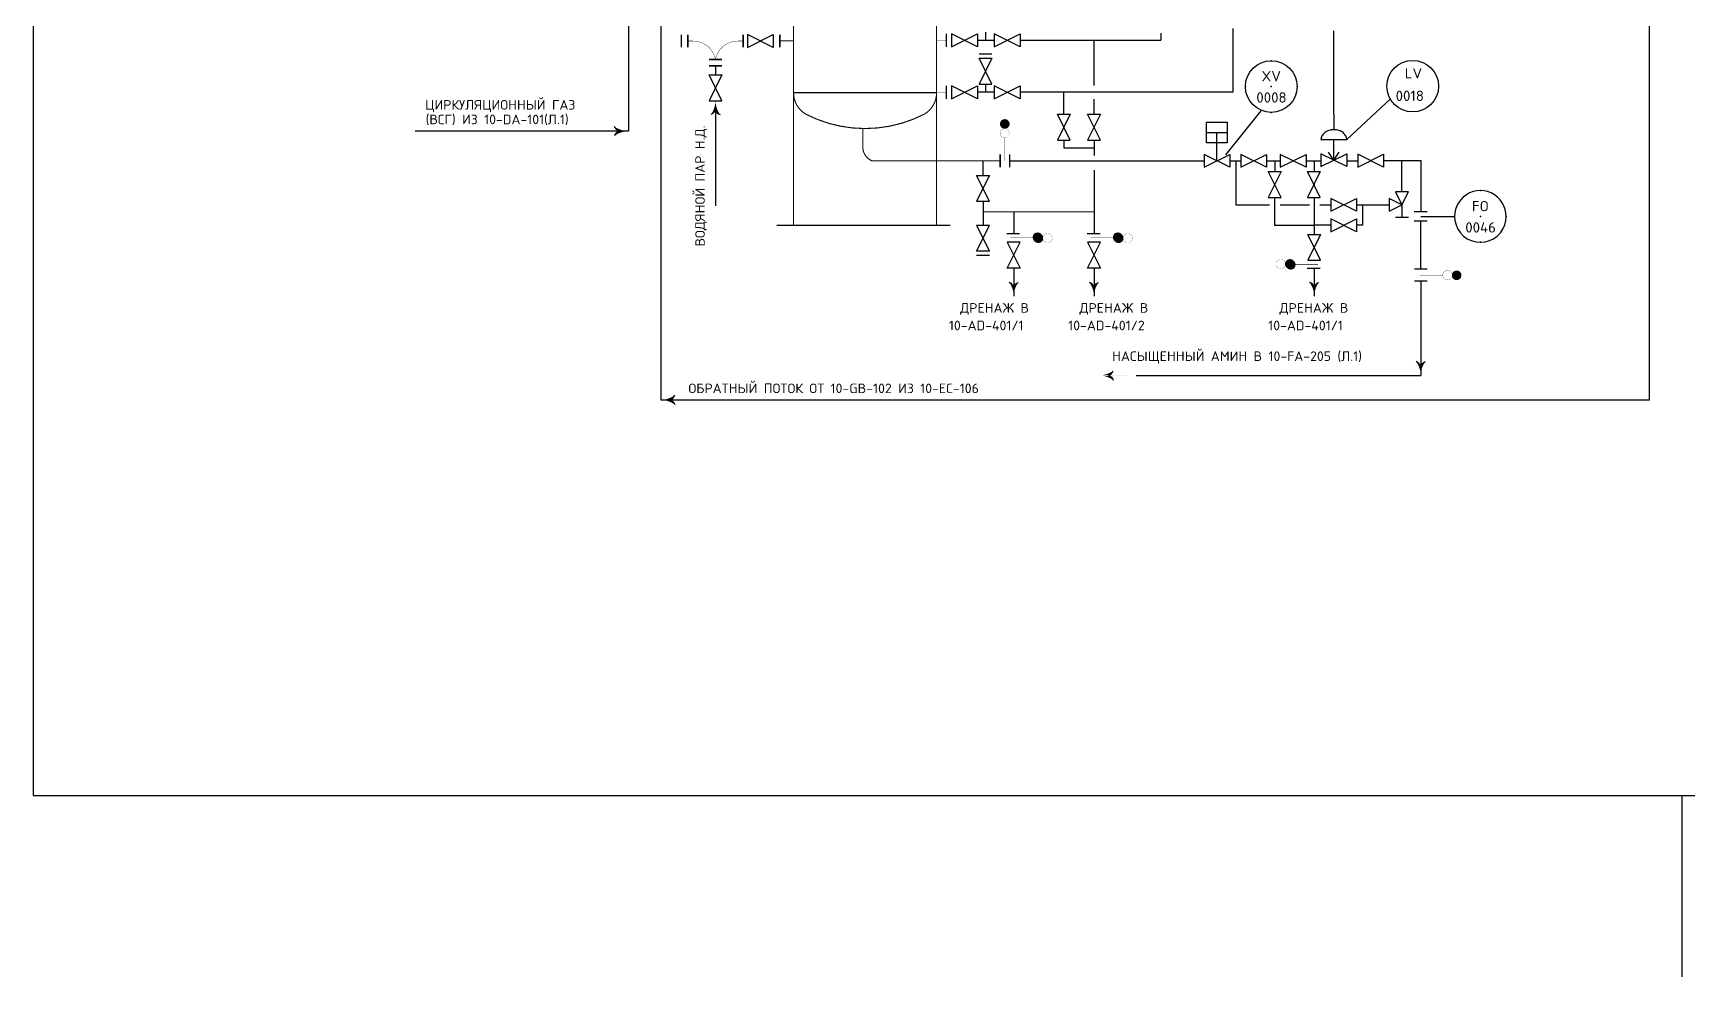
# Model space of a CAD drawing. Extents: x 230 to 652, y 120 to 276.
# Drawn here: x 229.99 to 252.41, y 121.17 to 133.96 of the extents above; entities that cross this region are included whole.
import ezdxf
from ezdxf.enums import TextEntityAlignment as Align

# ---------------------------------------------------------------- set-up
doc = ezdxf.new("R2010")
doc.units = 0
doc.header["$MEASUREMENT"] = 0
doc.linetypes.add('DASH', pattern=[0.15625, 0.09375, -0.0625])
doc.linetypes.add('SDASH', pattern=[0.09375, 0.046875, -0.046875])
doc.layers.get('0').update_dxf_attribs({"linetype": 'CONTINUOUS'})
for name, color, linetype in [('IN-ATTRIBS', 7, 'CONTINUOUS'), ('IN-EQUIPMENT', 7, 'CONTINUOUS'), ('IN-INSTRUMENT', 7, 'SDASH'), ('IN-MIN-PROC', 7, 'CONTINUOUS'), ('IN-PNEUMATIC', 7, 'CONTINUOUS')]:
    doc.layers.add(name, color=color, linetype=linetype)
doc.styles.add('ATTRIBS', font='SIMPLEX', dxfattribs={"width": 0.8, "height": 0.125})
doc.styles.add('NARROW', font='simplex', dxfattribs={"width": 0.75, "height": 0.1})
doc.styles.add('S1', font='SIMPLEX.shx')
doc.styles.add('SIMPLEX', font='SIMPLEX')

# ---------------------------------------------------------------- blocks, each defined once
blk = doc.blocks.new('BUBTEXT')
at = {"layer": 'IN-ATTRIBS'}
for p in [(0, 0.25), (-0.25, 0), (0, 0), (0.25, 0), (0, -0.25)]:
    blk.add_point(p, dxfattribs=at)
at = {"layer": 'IN-ATTRIBS', "flags": 1}
for tag, style, width, p in [('IDNUM', 'ATTRIBS', 0.8, (0.009, 0.584)), ('DWGNO', 'ATTRIBS', 0.8, (0.003, 0.447)), ('FILENO', 'ATTRIBS', 0.8, (-0.003, 0.311)), ('LOC', 'ATTRIBS', 0.8, (-0.08, -0.422)), ('SIG', 'ATTRIBS', 0.8, (-0.087, -0.563)), ('INSTALL', 'ATTRIBS', 0.8, (-0.087, -0.699)), ('SERV', 'ATTRIBS', 0.8, (-0.083, -0.838)), ('DATE', 'ATTRIBS', 0.8, (-0.088, -0.969)), ('DES', 'NARROW', 0.75, (-0.087, -1.102)), ('CSYS', 'NARROW', 0.75, (-0.087, -1.243))]:
    blk.add_attdef(tag, text='', height=0.1, dxfattribs=dict(at, style=style, width=width)).set_placement(p, align=Align.CENTER)
at = {"layer": 'IN-ATTRIBS', "style": 'ATTRIBS', "flags": 1}
blk.add_attdef('SYSCDI', text='', height=0.1, dxfattribs=at).set_placement((-0.312, 0.312), align=Align.RIGHT)
at = {"layer": 'IN-ATTRIBS', "style": 'S1'}
for tag, p in [('XT', (0.324, 0.257)), ('A1', (0.323, 0.115)), ('A2', (0.323, -0.035)), ('A3', (0.323, -0.185)), ('RES', (0.323, -0.342))]:
    blk.add_attdef(tag, p, '', height=0.1, dxfattribs=at)
at = {"layer": 'IN-ATTRIBS', "style": 'ATTRIBS'}
blk.add_attdef('SYSCDV', text='', height=0.1, dxfattribs=at).set_placement((-0.312, 0.141), align=Align.RIGHT)
at = {"layer": 'IN-ATTRIBS', "style": 'S1'}
for tag, p in [('INSTTYPE', (0, 0.05)), ('TAGNUM', (0.002, -0.156)), ('MD', (0.402, -0.565)), ('SZ', (0.402, -0.696))]:
    blk.add_attdef(tag, text='', height=0.1, dxfattribs=at).set_placement(p, align=Align.CENTER)

msp = doc.modelspace()

# ---------------------------------------------------------------- hatches: boundary and pattern name
h = msp.add_hatch()
h.set_pattern_fill('ANSI31', color=2, scale=0.001, angle=180, style=0)
h.set_pattern_definition([(225, (781.41773636, 134.96611099), (8.8388347648e-05, -8.8388347648e-05), [])])
edge = h.paths.add_edge_path()
edge.add_arc((243.605, 131.186), 0.0638, 90.0531, 270.0531, ccw=False)
edge.add_arc((243.605, 131.186), 0.0638, -89.9469, 90.0531, ccw=False)
h = msp.add_hatch()
h.set_pattern_fill('ANSI31', color=2, scale=0.001, angle=180, style=0)
h.set_pattern_definition([(225, (782.50523392, 134.96611099), (8.8388347648e-05, -8.8388347648e-05), [])])
edge = h.paths.add_edge_path()
edge.add_arc((244.692, 131.186), 0.0638, 90.0531, 270.0531, ccw=False)
edge.add_arc((244.692, 131.186), 0.0638, -89.9469, 90.0531, ccw=False)
h = msp.add_hatch()
h.set_pattern_fill('ANSI31', color=2, scale=0.001, style=0)
h.set_pattern_definition([(45, (-290.78906712, 127.04423977), (-8.8388347648e-05, 8.8388347648e-05), [])])
edge = h.paths.add_edge_path()
edge.add_arc((247.024, 130.825), 0.0638, -89.9469, 90.0531, ccw=False)
edge.add_arc((247.024, 130.825), 0.0638, 90.0531, 270.0531, ccw=False)

# ---------------------------------------------------------------- linework, layer by layer
at = {"color": 6, "linetype": 'Continuous'}
for p, q in [((229.992, 148.873), (229.992, 123.624)), ((242.362, 133.948), (242.362, 133.773)), ((242.362, 133.245), (242.362, 133.07)), ((242.232, 133.15), (240.294, 133.15)), ((229.992, 123.624), (499.167, 123.624))]:
    msp.add_line(p, q, dxfattribs=at)
at = {"color": 3, "linetype": 'Continuous'}
for p, q in [((238.056, 135.992), (238.056, 132.63)), ((238.056, 132.63), (235.168, 132.63))]:
    msp.add_line(p, q, dxfattribs=at)
at = {"color": 5, "linetype": 'Continuous'}
for p, q in [((238.497, 135.986), (238.497, 128.988)), ((251.889, 128.988), (251.889, 134.578)), ((243.013, 133.86), (242.785, 133.86)), ((243.365, 133.864), (245.268, 133.864)), ((244.366, 133.248), (244.366, 133.864)), ((243.013, 133.157), (242.785, 133.157)), ((243.363, 133.161), (246.25, 133.161)), ((243.956, 132.859), (243.956, 133.161)), ((244.366, 132.859), (244.366, 133.065)), ((243.956, 132.509), (243.956, 132.403)), ((244.365, 132.509), (244.365, 132.298)), ((243.956, 132.403), (244.361, 132.403)), ((243.218, 132.228), (245.666, 132.228)), ((244.365, 132.1), (244.365, 131.538)), ((245.607, 132.228), (245.855, 132.228)), ((246.205, 132.228), (246.353, 132.228)), ((246.284, 132.228), (246.284, 131.632)), ((246.703, 132.228), (246.888, 132.228)), ((246.812, 132.228), (246.812, 132.082)), ((247.238, 132.228), (247.439, 132.228)), ((247.347, 132.232), (247.347, 132.082)), ((247.789, 132.228), (247.938, 132.228)), ((248.288, 132.231), (248.791, 132.231)), ((248.536, 131.807), (248.536, 132.228)), ((248.791, 132.231), (248.791, 131.541)), ((246.284, 131.632), (246.74, 131.632)), ((246.809, 131.732), (246.809, 131.571)), ((246.809, 131.632), (246.809, 131.355)), ((246.887, 131.632), (247.285, 131.632)), ((247.347, 131.732), (247.347, 131.587)), ((247.347, 131.632), (247.347, 131.23)), ((247.426, 131.632), (247.571, 131.632)), ((247.921, 131.632), (248.361, 131.632)), ((248, 131.632), (248, 131.355)), ((242.861, 131.54), (244.365, 131.538)), ((243.277, 131.54), (243.277, 131.24)), ((244.365, 131.54), (244.365, 131.24)), ((248.791, 130.76), (248.791, 131.416)), ((246.809, 131.355), (247.347, 131.355)), ((247.571, 131.355), (247.347, 131.355)), ((248, 131.355), (247.921, 131.355)), ((243.277, 130.774), (243.277, 130.394)), ((244.365, 130.774), (244.365, 130.394)), ((247.347, 130.772), (247.347, 130.394)), ((248.791, 130.596), (248.791, 129.319)), ((244.934, 129.319), (248.791, 129.319)), ((238.497, 128.988), (251.475, 128.988)), ((251.475, 128.988), (251.889, 128.988))]:
    msp.add_line(p, q, dxfattribs=at)
at = {"color": 2}
for p, q in [((242.435, 133.948), (242.435, 133.773)), ((242.785, 133.773), (242.435, 133.948)), ((242.435, 133.773), (242.785, 133.948)), ((242.785, 133.948), (242.785, 133.773)), ((242.895, 133.971), (242.895, 133.866)), ((242.807, 133.678), (242.982, 133.678)), ((242.435, 133.07), (242.785, 133.245)), ((242.785, 133.07), (242.435, 133.245)), ((242.435, 133.245), (242.435, 133.07)), ((242.785, 133.245), (242.785, 133.07)), ((242.895, 133.268), (242.895, 133.163)), ((245.89, 132.612), (246.17, 132.612)), ((246.03, 132.228), (246.03, 132.612)), ((247.439, 132.517), (247.789, 132.517)), ((247.614, 132.236), (247.614, 132.517)), ((243.218, 132.315), (243.218, 132.14)), ((248.536, 131.632), (248.361, 131.719)), ((248.361, 131.719), (248.361, 131.544)), ((248.361, 131.544), (248.536, 131.632)), ((248.624, 131.807), (248.449, 131.807)), ((248.449, 131.807), (248.536, 131.632)), ((248.536, 131.632), (248.624, 131.807)), ((248.536, 131.632), (248.536, 131.459)), ((242.861, 131.54), (242.861, 131.352)), ((248.624, 131.459), (248.449, 131.459)), ((248.704, 131.541), (248.879, 131.541)), ((248.704, 131.416), (248.879, 131.416)), ((243.357, 131.24), (243.182, 131.24)), ((244.447, 131.24), (244.272, 131.24)), ((242.773, 130.949), (242.947, 130.949)), ((243.188, 131.125), (243.363, 130.775)), ((243.188, 130.775), (243.363, 131.125)), ((243.363, 131.125), (243.188, 131.125)), ((244.451, 131.125), (244.276, 131.125)), ((244.276, 131.125), (244.451, 130.775)), ((244.276, 130.775), (244.451, 131.125)), ((243.363, 130.775), (243.188, 130.775)), ((244.451, 130.775), (244.276, 130.775)), ((247.252, 130.771), (247.427, 130.771)), ((248.877, 130.76), (248.705, 130.76)), ((248.877, 130.596), (248.705, 130.596))]:
    msp.add_line(p, q, dxfattribs=at)
at = {"color": 5}
for p, q in [((245.268, 133.957), (245.268, 133.864)), ((246.25, 133.161), (246.25, 134.02)), ((239.236, 132.917), (239.236, 131.62))]:
    msp.add_line(p, q, dxfattribs=at)
for p, q in [((247.613, 132.861), (247.613, 133.988)), ((239.236, 133.515), (239.236, 133.393)), ((247.789, 132.517), (248.379, 133.066)), ((246.151, 132.311), (246.628, 132.907)), ((242.861, 132.029), (242.861, 132.228)), ((242.861, 131.679), (242.861, 131.54)), ((248.791, 131.472), (249.254, 131.472))]:
    msp.add_line(p, q)
at = {"linetype": 'Continuous'}
for p, q in [((247.614, 132.236), (247.541, 132.345)), ((247.614, 132.236), (247.687, 132.345)), ((252.33, 123.624), (252.33, 121.167))]:
    msp.add_line(p, q, dxfattribs=at)
at = {"color": 7, "linetype": 'Continuous'}
msp.add_line((247.347, 131.917), (247.347, 131.897), dxfattribs=at)
at = {"color": 6, "linetype": 'Continuous', "const_width": 0.015}
msp.add_lwpolyline([(242.232, 138.306, 0.267949), (242.064, 138.596, 0.242718), (240.461, 138.596, 0.267949), (240.294, 138.306), (240.294, 133.15, 0.267949), (240.461, 132.86, 0.242718), (242.064, 132.86, 0.267949), (242.232, 133.15)], format="xyb", close=True, dxfattribs=at)
at = {"color": 2}
for points, const_width in [([(238.774, 133.765), (238.774, 133.94)], 0.021), ([(238.861, 133.765), (238.861, 133.94)], 0.021), ([(239.611, 133.765), (239.611, 133.94)], 0.021), ([(239.324, 133.602), (239.149, 133.602)], 0.021), ([(239.324, 133.515), (239.149, 133.515)], 0.021), ([(243.155, 132.54), (243.155, 132.228)], 0.005), ([(243.542, 131.185), (243.23, 131.185)], 0.005), ([(244.63, 131.185), (244.317, 131.185)], 0.005), ([(247.087, 130.825), (247.399, 130.825)], 0.005), ([(249.091, 130.678), (248.778, 130.678)], 0.005)]:
    msp.add_lwpolyline(points, dxfattribs=dict(at, const_width=const_width))
for points in [[(239.669, 133.765), (240.019, 133.94), (240.019, 133.765), (239.669, 133.94)], [(243.013, 133.773), (243.363, 133.948), (243.363, 133.773), (243.013, 133.948)], [(242.982, 133.268), (242.807, 133.618), (242.982, 133.618), (242.807, 133.268)], [(239.324, 133.043), (239.149, 133.393), (239.324, 133.393), (239.149, 133.043)], [(243.013, 133.07), (243.363, 133.245), (243.363, 133.07), (243.013, 133.245)], [(244.043, 132.509), (243.868, 132.859), (244.043, 132.859), (243.868, 132.509)], [(244.453, 132.509), (244.278, 132.859), (244.453, 132.859), (244.278, 132.509)], [(245.89, 132.752), (246.17, 132.752), (246.17, 132.472), (245.89, 132.472)], [(245.855, 132.14), (246.205, 132.315), (246.205, 132.14), (245.855, 132.315)], [(246.353, 132.14), (246.703, 132.315), (246.703, 132.14), (246.353, 132.315)], [(246.888, 132.14), (247.238, 132.315), (247.238, 132.14), (246.888, 132.315)], [(247.439, 132.149), (247.789, 132.324), (247.789, 132.149), (247.439, 132.324)], [(247.938, 132.143), (248.288, 132.318), (248.288, 132.143), (247.938, 132.318)], [(246.898, 131.732), (246.723, 132.082), (246.898, 132.082), (246.723, 131.732)], [(247.43, 131.732), (247.255, 132.082), (247.43, 132.082), (247.255, 131.732)], [(242.948, 132.029), (242.773, 131.679), (242.948, 131.679), (242.773, 132.029)], [(247.571, 131.544), (247.921, 131.719), (247.921, 131.544), (247.571, 131.719)], [(247.571, 131.266), (247.921, 131.441), (247.921, 131.266), (247.571, 131.441)], [(242.773, 131.352), (242.948, 131.002), (242.773, 131.002), (242.948, 131.352)], [(247.435, 130.88), (247.26, 131.23), (247.435, 131.23), (247.26, 130.88)]]:
    msp.add_lwpolyline(points, close=True, dxfattribs=at)
at = {"color": 6, "linetype": 'Continuous'}
for points, const_width in [([(240.107, 133.765), (240.107, 133.94)], 0.021), ([(240.294, 133.853), (240.107, 133.853)], 0.015), ([(242.357, 133.86), (242.232, 133.86)], 0.005), ([(240.294, 133.665), (240.294, 131.353)], 0.015), ([(242.232, 133.478), (242.232, 131.353)], 0.015), ([(242.357, 133.157), (242.232, 133.157)], 0.005), ([(243.093, 132.315), (243.093, 132.14)], 0.021), ([(242.232, 132.228), (243.093, 132.228)], 0.015), ([(240.067, 131.353), (242.419, 131.353)], 0.015)]:
    msp.add_lwpolyline(points, dxfattribs=dict(at, const_width=const_width))
at = {"color": 5}
for points in [[(239.236, 132.917, -0.206864), (239.174, 132.854)], [(239.236, 132.917, 0.206864), (239.299, 132.854)]]:
    msp.add_lwpolyline(points, format="xyb", dxfattribs=at)
at = {"color": 2}
for points, const_width in [([(243.123, 132.728, 1), (243.188, 132.728, 1)], 0.065), ([(243.092, 132.603, 1), (243.219, 132.603, 1)], 0.0025), ([(243.605, 131.122, -1), (243.605, 131.249, -1)], 0.0025), ([(243.736, 131.118, -1), (243.736, 131.245, -1)], 0.0025), ([(244.692, 131.122, -1), (244.692, 131.249, -1)], 0.0025), ([(244.823, 131.118, -1), (244.823, 131.245, -1)], 0.0025), ([(246.893, 130.893, -1), (246.893, 130.765, -1)], 0.0025), ([(247.024, 130.889, -1), (247.024, 130.761, -1)], 0.0025), ([(249.153, 130.742, 1), (249.153, 130.615, 1)], 0.0025), ([(249.277, 130.709, 1), (249.277, 130.644, 1)], 0.065)]:
    msp.add_lwpolyline(points, format="xyb", close=True, dxfattribs=dict(at, const_width=const_width))
at = {"color": 5, "linetype": 'Continuous'}
for points in [[(237.931, 132.63, -0.206864), (237.868, 132.692)], [(237.931, 132.63, 0.206864), (237.868, 132.567)], [(243.277, 130.519, 0.206864), (243.215, 130.581)], [(243.277, 130.519, -0.206864), (243.34, 130.581)], [(244.365, 130.519, 0.206864), (244.302, 130.581)], [(244.365, 130.519, -0.206864), (244.427, 130.581)], [(247.347, 130.519, 0.206864), (247.285, 130.581)], [(247.347, 130.519, -0.206864), (247.41, 130.581)], [(244.562, 129.319, 0.206864), (244.624, 129.382)], [(248.791, 129.444, 0.206864), (248.728, 129.507)], [(248.791, 129.444, -0.206864), (248.853, 129.507)], [(244.562, 129.319, -0.206864), (244.624, 129.257)], [(238.622, 128.988, 0.206864), (238.684, 129.05)], [(238.622, 128.988, -0.206864), (238.684, 128.925)]]:
    msp.add_lwpolyline(points, format="xyb", dxfattribs=at)
at = {"color": 6, "linetype": 'Continuous', "const_width": 0.015}
msp.add_lwpolyline([(241.232, 132.665), (241.232, 132.415, 0.302776), (241.357, 132.228), (242.232, 132.228)], format="xyb", dxfattribs=at)
at = {"color": 2}
msp.add_lwpolyline([(247.789, 132.517, 0.126822), (247.777, 132.565, 0.10607), (247.738, 132.61, 0.085783), (247.683, 132.638, 0.075445), (247.614, 132.649, 0.075445), (247.545, 132.638, 0.085783), (247.49, 132.61, 0.10607), (247.452, 132.565, 0.126822), (247.439, 132.517)], format="xyb", dxfattribs=at)
for centre in [(246.766, 133.235), (248.682, 133.24)]:
    msp.add_circle(centre, 0.35)
for start, end in [(351.1529, 188.8471), (188.8471, 351.1529)]:
    msp.add_arc((249.599, 131.474), 0.35, start, end)
at = {"color": 5}
for points in [[(239.225, 132.962), (239.218, 132.886), (239.212, 132.924), (239.205, 132.873)], [(239.233, 133.002), (239.228, 132.9), (239.225, 132.962), (239.218, 132.886)], [(239.236, 133.042), (239.236, 132.917), (239.233, 133.002), (239.228, 132.9)], [(239.236, 133.042), (239.236, 132.917), (239.24, 133.002), (239.244, 132.9)], [(239.24, 133.002), (239.244, 132.9), (239.248, 132.962), (239.255, 132.886)], [(239.248, 132.962), (239.255, 132.886), (239.26, 132.924), (239.268, 132.873)], [(239.195, 132.888), (239.19, 132.862), (239.174, 132.854)], [(239.212, 132.924), (239.205, 132.873), (239.195, 132.888), (239.19, 132.862)], [(239.26, 132.924), (239.268, 132.873), (239.277, 132.888), (239.282, 132.862)], [(239.277, 132.888), (239.282, 132.862), (239.299, 132.854)]]:
    msp.add_solid(points, dxfattribs=at)
at = {"color": 5, "linetype": 'Continuous'}
for points in [[(237.902, 132.671), (237.877, 132.676), (237.868, 132.692)], [(237.902, 132.589), (237.877, 132.583), (237.868, 132.567)], [(237.939, 132.654), (237.887, 132.661), (237.902, 132.671), (237.877, 132.676)], [(237.939, 132.606), (237.887, 132.598), (237.902, 132.589), (237.877, 132.583)], [(237.977, 132.641), (237.9, 132.648), (237.939, 132.654), (237.887, 132.661)], [(237.977, 132.618), (237.9, 132.611), (237.939, 132.606), (237.887, 132.598)], [(238.016, 132.633), (237.915, 132.638), (237.977, 132.641), (237.9, 132.648)], [(238.016, 132.626), (237.915, 132.622), (237.977, 132.618), (237.9, 132.611)], [(238.056, 132.63), (237.931, 132.63), (238.016, 132.633), (237.915, 132.638)], [(238.056, 132.63), (237.931, 132.63), (238.016, 132.626), (237.915, 132.622)], [(243.236, 130.547), (243.231, 130.573), (243.215, 130.581)], [(243.253, 130.511), (243.246, 130.563), (243.236, 130.547), (243.231, 130.573)], [(243.266, 130.473), (243.258, 130.55), (243.253, 130.511), (243.246, 130.563)], [(243.274, 130.434), (243.269, 130.535), (243.266, 130.473), (243.258, 130.55)], [(243.277, 130.394), (243.277, 130.519), (243.274, 130.434), (243.269, 130.535)], [(243.277, 130.394), (243.277, 130.519), (243.28, 130.434), (243.285, 130.535)], [(243.28, 130.434), (243.285, 130.535), (243.288, 130.473), (243.296, 130.55)], [(243.288, 130.473), (243.296, 130.55), (243.301, 130.511), (243.309, 130.563)], [(243.301, 130.511), (243.309, 130.563), (243.318, 130.547), (243.323, 130.573)], [(243.318, 130.547), (243.323, 130.573), (243.34, 130.581)], [(244.323, 130.547), (244.318, 130.573), (244.302, 130.581)], [(244.341, 130.511), (244.333, 130.563), (244.323, 130.547), (244.318, 130.573)], [(244.353, 130.473), (244.346, 130.55), (244.341, 130.511), (244.333, 130.563)], [(244.361, 130.434), (244.357, 130.535), (244.353, 130.473), (244.346, 130.55)], [(244.365, 130.394), (244.365, 130.519), (244.361, 130.434), (244.357, 130.535)], [(244.365, 130.394), (244.365, 130.519), (244.368, 130.434), (244.373, 130.535)], [(244.368, 130.434), (244.373, 130.535), (244.376, 130.473), (244.383, 130.55)], [(244.376, 130.473), (244.383, 130.55), (244.389, 130.511), (244.396, 130.563)], [(244.389, 130.511), (244.396, 130.563), (244.406, 130.547), (244.411, 130.573)], [(244.406, 130.547), (244.411, 130.573), (244.427, 130.581)], [(247.306, 130.547), (247.301, 130.573), (247.285, 130.581)], [(247.323, 130.511), (247.316, 130.563), (247.306, 130.547), (247.301, 130.573)], [(247.336, 130.473), (247.329, 130.55), (247.323, 130.511), (247.316, 130.563)], [(247.344, 130.434), (247.339, 130.535), (247.336, 130.473), (247.329, 130.55)], [(247.347, 130.394), (247.347, 130.519), (247.344, 130.434), (247.339, 130.535)], [(247.347, 130.394), (247.347, 130.519), (247.351, 130.434), (247.355, 130.535)], [(247.351, 130.434), (247.355, 130.535), (247.359, 130.473), (247.366, 130.55)], [(247.359, 130.473), (247.366, 130.55), (247.371, 130.511), (247.379, 130.563)], [(247.371, 130.511), (247.379, 130.563), (247.388, 130.547), (247.393, 130.573)], [(247.388, 130.547), (247.393, 130.573), (247.41, 130.581)], [(244.554, 129.343), (244.605, 129.351), (244.59, 129.36), (244.616, 129.365)], [(244.59, 129.36), (244.616, 129.365), (244.624, 129.382)], [(248.75, 129.473), (248.745, 129.499), (248.728, 129.507)], [(248.767, 129.437), (248.759, 129.488), (248.75, 129.473), (248.745, 129.499)], [(248.78, 129.398), (248.772, 129.475), (248.767, 129.437), (248.759, 129.488)], [(248.788, 129.359), (248.783, 129.461), (248.78, 129.398), (248.772, 129.475)], [(248.791, 129.319), (248.791, 129.444), (248.788, 129.359), (248.783, 129.461)], [(248.791, 129.319), (248.791, 129.444), (248.794, 129.359), (248.799, 129.461)], [(248.794, 129.359), (248.799, 129.461), (248.802, 129.398), (248.81, 129.475)], [(248.802, 129.398), (248.81, 129.475), (248.815, 129.437), (248.822, 129.488)], [(248.815, 129.437), (248.822, 129.488), (248.832, 129.473), (248.837, 129.499)], [(248.832, 129.473), (248.837, 129.499), (248.853, 129.507)], [(244.477, 129.323), (244.578, 129.327), (244.516, 129.331), (244.593, 129.338)], [(244.934, 129.319), (244.562, 129.319), (244.477, 129.323), (244.578, 129.327)], [(244.934, 129.319), (244.562, 129.319), (244.477, 129.316), (244.578, 129.311)], [(244.477, 129.316), (244.578, 129.311), (244.516, 129.308), (244.593, 129.301)], [(244.516, 129.331), (244.593, 129.338), (244.554, 129.343), (244.605, 129.351)], [(244.516, 129.308), (244.593, 129.301), (244.554, 129.295), (244.605, 129.288)], [(244.554, 129.295), (244.605, 129.288), (244.59, 129.278), (244.616, 129.273)], [(244.59, 129.278), (244.616, 129.273), (244.624, 129.257)], [(238.497, 128.988), (238.622, 128.988), (238.537, 128.991), (238.638, 128.996)], [(238.497, 128.988), (238.622, 128.988), (238.537, 128.984), (238.638, 128.98)], [(238.537, 128.991), (238.638, 128.996), (238.576, 128.999), (238.653, 129.006)], [(238.537, 128.984), (238.638, 128.98), (238.576, 128.976), (238.653, 128.969)], [(238.576, 128.999), (238.653, 129.006), (238.614, 129.012), (238.666, 129.019)], [(238.576, 128.976), (238.653, 128.969), (238.614, 128.964), (238.666, 128.956)], [(238.614, 129.012), (238.666, 129.019), (238.65, 129.029), (238.676, 129.034)], [(238.614, 128.964), (238.666, 128.956), (238.65, 128.947), (238.676, 128.941)], [(238.65, 129.029), (238.676, 129.034), (238.684, 129.05)], [(238.65, 128.947), (238.676, 128.941), (238.684, 128.925)]]:
    msp.add_solid(points, dxfattribs=at)
at = {"layer": 'IN-EQUIPMENT', "const_width": 0.015}
msp.add_lwpolyline([(242.294, 132.228), (242.232, 132.228)], dxfattribs=at)
at = {"layer": 'IN-MIN-PROC', "color": 5, "const_width": 0.005}
msp.add_lwpolyline([(238.861, 133.852), (238.924, 133.852, -0.365938), (239.236, 133.602), (239.236, 133.602)], format="xyb", dxfattribs=at)
at = {"layer": 'IN-MIN-PROC', "color": 5, "linetype": 'DASH', "const_width": 0.005}
msp.add_lwpolyline([(239.611, 133.852), (239.549, 133.852, 0.365938), (239.236, 133.602), (239.236, 133.602)], format="xyb", dxfattribs=at)
at = {"layer": 'IN-PNEUMATIC'}
msp.add_line((247.613, 132.861), (247.614, 132.649), dxfattribs=at)

# ---------------------------------------------------------------- block references
at = {"layer": 'IN-INSTRUMENT', "xscale": 1.4, "yscale": 1.4, "zscale": 1.4}
for p, values in [((246.766, 133.235), {'INSTTYPE': 'XV', 'TAGNUM': '0008'}), ((249.599, 131.474), {'INSTTYPE': 'FO', 'TAGNUM': '0046'})]:
    msp.add_blockref('BUBTEXT', p, dxfattribs=at).add_auto_attribs(values)

# ---------------------------------------------------------------- texts
at = {"color": 7, "linetype": 'Continuous', "style": 'SIMPLEX'}
for s, p in [('LV', (248.574, 133.344)), ('0018', (248.451, 133.039))]:
    msp.add_text(s, height=0.14, dxfattribs=at).set_placement(p)
at = {"color": 1, "linetype": 'Continuous', "style": 'SIMPLEX'}
for s, p in [('ЦИРКУЛЯЦИОННЫЙ ГАЗ ', (235.302, 132.922)), ('(ВСГ) ИЗ 10-DA-101(Л.1)', (235.31, 132.724)), ('ДРЕНАЖ B', (242.551, 130.169)), ('ДРЕНАЖ B', (244.167, 130.169)), ('ДРЕНАЖ B', (246.877, 130.169)), ('10-AD-401/1', (242.399, 129.931)), ('10-AD-401/2', (244.015, 129.931)), ('10-AD-401/1', (246.725, 129.931)), ('НАСЫЩЕННЫЙ АМИН B 10-FA-205 (Л.1)', (244.61, 129.515)), ('ОБРАТНЫЙ ПОТОК ОТ 10-GB-102 ИЗ 10-ЕС-106', (238.87, 129.079))]:
    msp.add_text(s, height=0.13, dxfattribs=at).set_placement(p)
msp.add_text('ВОДЯНОЙ ПАР Н.Д.', height=0.13, rotation=90, dxfattribs=at).set_placement((239.092, 131.068))

doc.saveas('drawing.dxf')
